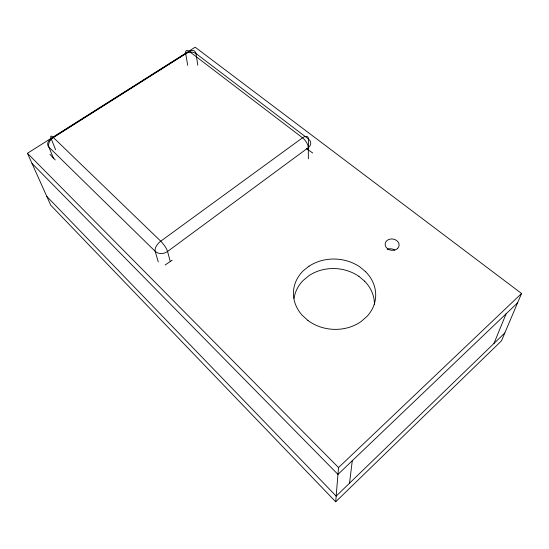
<?xml version="1.0" encoding="UTF-8"?>
<svg xmlns="http://www.w3.org/2000/svg" width="549" height="549" viewBox="0 0 549 549"><rect width="100%" height="100%" fill="white"/><g stroke="black" fill="none" stroke-linecap="round" stroke-linejoin="round"><path stroke-width="0.82" d="M335.707 501.793L338.527 467.583L521.55 293.489L195.169 47.207L27.45 153.288L50.762 205.223L335.707 501.793L501.47 340.854L521.55 293.489M349.521 483.209L352.286 460.721M493.97 343.441L506.103 313.808M504.833 332.934L336.173 496.124L46.809 196.425M517.59 302.835L337.964 474.398L31.993 163.41M309.018 266.114L303.123 270.89A41.086 35.115 4 0 0 302.067 315.119L307.968 320.534M165.064 265.037L172.16 260.253M306.397 148.655L312.724 153.006M358.881 276.332L364.756 281.266M365.737 271.81L359.746 266.835A41.093 35.115 4 0 0 309.101 266.176M27.45 153.288L338.527 467.583M49.973 154.393L55.291 159.958M53.411 158.133L48.875 147.098A8.084 5.703 -17.3 0 1 51.167 138.691L185.679 53.582A7.576 2.985 58.4 0 1 189.343 51.462A7.432 4.749 -55.1 0 1 195.952 53.507L308.483 139.014L308.545 150.049M55.627 149.781L51.167 138.691A8.16 1.75 55.5 0 1 53.356 137.511L189.343 51.462L302.54 137.792A8.153 3.74 54.3 0 1 308.291 147.654L308.353 158.798M158.256 261.873L155.175 251.318L48.875 147.098A7.967 5.538 -43.3 0 1 53.356 137.511L160.74 241.189A8.853 2.223 53.4 0 1 167.555 251.476L170.231 261.386M187.703 65.304L185.679 53.582A7.37 5.01 -8.3 0 1 195.952 53.507L197.812 65.242M294.086 298.313A40.324 34.724 4.3 0 1 303.309 280.319L309.073 275.577A40.324 34.717 4.3 0 1 358.861 276.346M364.666 281.218A40.324 34.717 4.3 0 1 374.425 304.674M387.244 249.349A6.897 5.62 8.2 0 1 394.779 250.056M307.982 320.52A41.093 35.115 4 0 0 361.07 321.563L367.048 316.382A41.093 35.115 4 0 0 365.716 271.824M308.291 147.654L167.555 251.476A8.894 7.164 -15.1 0 1 155.175 251.318A8.866 4.687 -45.3 0 1 160.74 241.189L302.54 137.792A8.208 3.96 -52.8 0 1 308.483 139.014A8.153 6.108 -1.8 0 1 308.291 147.654M397.304 248.738A7.02 5.675 7.9 0 0 396.838 240.661A7.02 5.675 7.9 0 0 386.976 240.544A7.02 5.675 7.9 0 0 387.402 248.622A7.02 5.675 7.9 0 0 397.304 248.738"/></g></svg>
